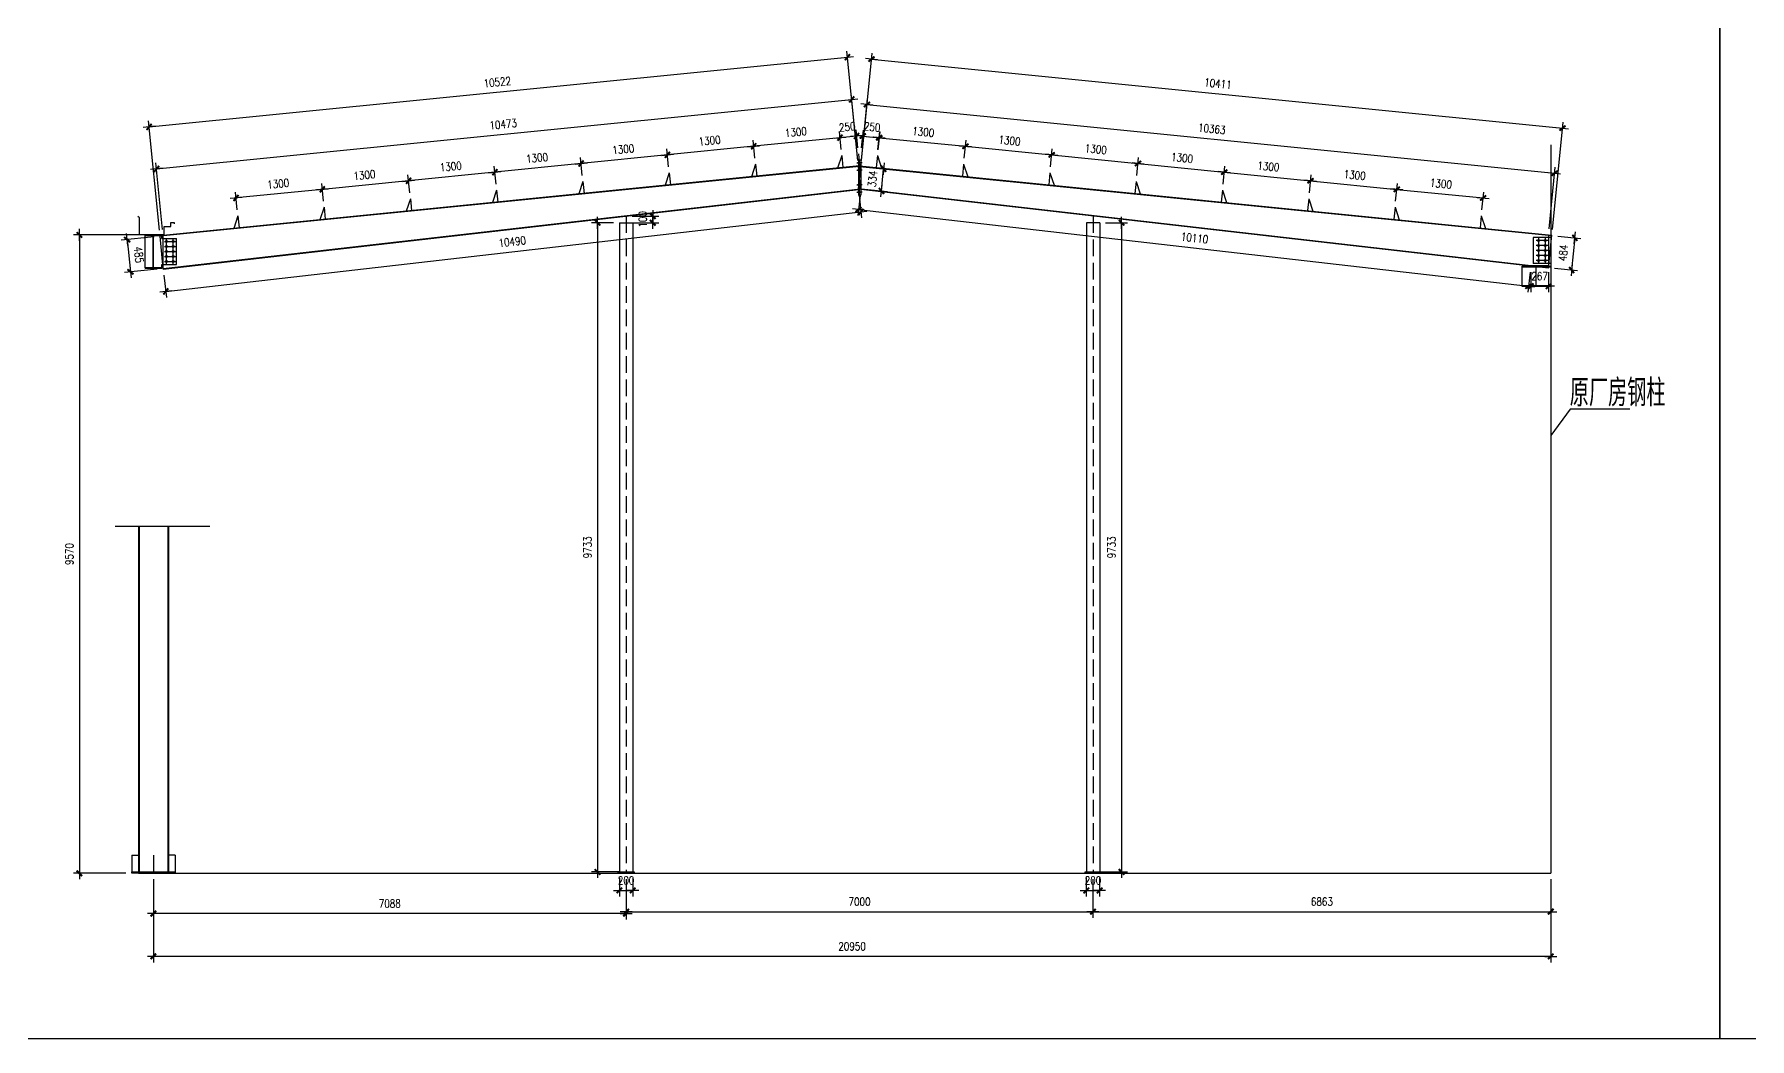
# Model space of a CAD drawing. Header units: millimetres. Extents: x 2287919 to 2522484, y -1845182 to -1736911.
# Drawn here: x 2340289 to 2366007, y -1845182 to -1830126 of the extents above; entities that cross this region are included whole.
import ezdxf

# ---------------------------------------------------------------- set-up
doc = ezdxf.new("R2010")
doc.units = ezdxf.units.MM
doc.header["$LTSCALE"] = 1000
doc.header["$PDMODE"] = 34
doc.linetypes.add('DASH', pattern=[0.35, 0.25, -0.1])
doc.styles.add('DIM_FONT', font='simplex.shx', dxfattribs={"width": 0.8, "bigfont": 'hztxt.shx'})
doc.styles.add('TSSD_Label', font='Tssdeng.shx', dxfattribs={"width": 0.7, "bigfont": 'hztxt.shx'})
doc.dimstyles.new('WGH(1)', dxfattribs={"dimscale": 1.2, "dimtxt": 100, "dimasz": 0.5, "dimexe": 75, "dimexo": 75, "dimgap": 75, "dimtad": 1, "dimdec": 0, "dimzin": 0, "dimdsep": 46, "dimtxsty": 'DIM_FONT', "dimblk1": '_DIMX', "dimblk2": '_DIMX', "dimsah": 1, "dimcen": 0.09, "dimclrd": 3, "dimclre": 3, "dimclrt": 7, "dimadec": 0, "dimazin": 0, "dimtfac": 1, "dimtdec": 0, "dimtix": 1, "dimtmove": 2, "dimatfit": 3, "dimldrblk": '_DIMX', "dimfxl": 1, "dimtolj": 1, "dimtzin": 0, "dimarcsym": 0})

# ---------------------------------------------------------------- blocks, each defined once
blk = doc.blocks.new('_DIMX')
blk.add_line((-150, 0), (150, 0))
at = {"const_width": 50}
blk.add_lwpolyline([(-70, -70), (70, 70)], dxfattribs=at)
blk = doc.blocks.new('*D178')
at = {"color": 3, "lineweight": -2}
for p, q in [((2342074, -1842793), (2342074, -1844038)), ((2363024, -1842793), (2363024, -1844038)), ((2363023, -1843948), (2342075, -1843948))]:
    blk.add_line(p, q, dxfattribs=at)
at = {"layer": 'Defpoints', "color": 0}
for p in [(2342074, -1842703), (2363024, -1842703), (2342074, -1843948)]:
    blk.add_point(p, dxfattribs=at)
at = {"color": 3, "lineweight": -2, "xscale": 0.6, "yscale": 0.6, "zscale": 0.6, "rotation": 180}
blk.add_blockref('_DIMX', (2342074, -1843948), dxfattribs=at)
at = {"color": 3, "lineweight": -2, "xscale": 0.6, "yscale": 0.6, "zscale": 0.6}
blk.add_blockref('_DIMX', (2363024, -1843948), dxfattribs=at)
at = {"color": 7, "insert": (2352549, -1843798), "char_height": 120, "attachment_point": 5, "style": 'DIM_FONT'}
blk.add_mtext('\\A1;20950', dxfattribs=at)
blk = doc.blocks.new('*D179')
at = {"color": 3, "lineweight": -2}
for p, q in [((2352386, -1831854), (2352359, -1831585)), ((2352635, -1831829), (2352608, -1831560)), ((2352367, -1831675), (2352367, -1831675)), ((2352617, -1831650), (2352368, -1831675)), ((2352617, -1831650), (2352618, -1831650))]:
    blk.add_line(p, q, dxfattribs=at)
at = {"layer": 'Defpoints', "color": 0}
for p in [(2352368, -1831675), (2352395, -1831944), (2352644, -1831919)]:
    blk.add_point(p, dxfattribs=at)
at = {"color": 3, "lineweight": -2, "xscale": 0.6, "yscale": 0.6, "zscale": 0.6}
for p, rotation in [((2352368, -1831675), 5.703750052855903), ((2352617, -1831650), 185.7037500528559)]:
    blk.add_blockref('_DIMX', p, dxfattribs=dict(at, rotation=rotation))
at = {"color": 7, "insert": (2352477, -1831513), "char_height": 120, "attachment_point": 5, "rotation": 5.7038, "style": 'DIM_FONT'}
blk.add_mtext('\\A1;250', dxfattribs=at)
blk = doc.blocks.new('*D180')
at = {"color": 3, "lineweight": -2}
for p, q in [((2352690, -1831829), (2352720, -1831561)), ((2352938, -1831858), (2352969, -1831589)), ((2352709, -1831650), (2352709, -1831650)), ((2352710, -1831650), (2352958, -1831679)), ((2352959, -1831679), (2352960, -1831679))]:
    blk.add_line(p, q, dxfattribs=at)
at = {"layer": 'Defpoints', "color": 0}
for p in [(2352958, -1831679), (2352679, -1831919), (2352928, -1831947)]:
    blk.add_point(p, dxfattribs=at)
at = {"color": 3, "lineweight": -2, "xscale": 0.6, "yscale": 0.6, "zscale": 0.6}
for p, rotation in [((2352710, -1831650), 353.4813647160325), ((2352958, -1831679), 173.4813647160325)]:
    blk.add_blockref('_DIMX', p, dxfattribs=dict(at, rotation=rotation))
at = {"color": 7, "insert": (2352851, -1831515), "char_height": 120, "attachment_point": 5, "rotation": 353.4814, "style": 'DIM_FONT'}
blk.add_mtext('\\A1;250', dxfattribs=at)
blk = doc.blocks.new('*D181')
at = {"color": 3, "lineweight": -2}
for p, q in [((2341859, -1833133), (2340874, -1833133)), ((2340964, -1833134), (2340964, -1842702)), ((2341659, -1842703), (2340874, -1842703))]:
    blk.add_line(p, q, dxfattribs=at)
at = {"layer": 'Defpoints', "color": 0}
for p in [(2341949, -1833133), (2340964, -1842703), (2341749, -1842703)]:
    blk.add_point(p, dxfattribs=at)
at = {"color": 3, "lineweight": -2, "xscale": 0.6, "yscale": 0.6, "zscale": 0.6}
for p, rotation in [((2340964, -1833133), 90), ((2340964, -1842703), 270)]:
    blk.add_blockref('_DIMX', p, dxfattribs=dict(at, rotation=rotation))
at = {"color": 7, "insert": (2340814, -1837918), "char_height": 120, "attachment_point": 5, "rotation": 90, "style": 'DIM_FONT'}
blk.add_mtext('\\A1;9570', dxfattribs=at)
blk = doc.blocks.new('*D182')
at = {"color": 3, "lineweight": -2}
for p, q in [((2352386, -1831854), (2352359, -1831585)), ((2351092, -1831983), (2351065, -1831714)), ((2352367, -1831675), (2351075, -1831804))]:
    blk.add_line(p, q, dxfattribs=at)
at = {"layer": 'Defpoints', "color": 0}
for p in [(2351074, -1831804), (2351101, -1832073), (2352395, -1831944)]:
    blk.add_point(p, dxfattribs=at)
at = {"color": 3, "lineweight": -2, "xscale": 0.6, "yscale": 0.6, "zscale": 0.6}
for p, rotation in [((2352368, -1831675), 5.703750052846503), ((2351074, -1831804), 185.7037500528465)]:
    blk.add_blockref('_DIMX', p, dxfattribs=dict(at, rotation=rotation))
at = {"color": 7, "insert": (2351706, -1831590), "char_height": 120, "attachment_point": 5, "rotation": 5.7038, "style": 'DIM_FONT'}
blk.add_mtext('\\A1;1300', dxfattribs=at)
blk = doc.blocks.new('*D183')
at = {"color": 3, "lineweight": -2}
for p, q in [((2349799, -1832113), (2349772, -1831844)), ((2351074, -1831804), (2349781, -1831933)), ((2351092, -1831983), (2351065, -1831714))]:
    blk.add_line(p, q, dxfattribs=at)
at = {"layer": 'Defpoints', "color": 0}
for p in [(2349781, -1831933), (2351101, -1832073), (2349808, -1832202)]:
    blk.add_point(p, dxfattribs=at)
at = {"color": 3, "lineweight": -2, "xscale": 0.6, "yscale": 0.6, "zscale": 0.6}
for p, rotation in [((2349781, -1831933), 185.7037500649749), ((2351074, -1831804), 5.703750064974962)]:
    blk.add_blockref('_DIMX', p, dxfattribs=dict(at, rotation=rotation))
at = {"color": 7, "insert": (2350413, -1831719), "char_height": 120, "attachment_point": 5, "rotation": 5.7038, "style": 'DIM_FONT'}
blk.add_mtext('\\A1;1300', dxfattribs=at)
blk = doc.blocks.new('*D184')
at = {"color": 3, "lineweight": -2}
for p, q in [((2349799, -1832113), (2349772, -1831844)), ((2348505, -1832242), (2348478, -1831973)), ((2349780, -1831933), (2348488, -1832062))]:
    blk.add_line(p, q, dxfattribs=at)
at = {"layer": 'Defpoints', "color": 0}
for p in [(2348487, -1832062), (2348514, -1832331), (2349808, -1832202)]:
    blk.add_point(p, dxfattribs=at)
at = {"color": 3, "lineweight": -2, "xscale": 0.6, "yscale": 0.6, "zscale": 0.6}
for p, rotation in [((2349781, -1831933), 5.703750064974962), ((2348487, -1832062), 185.7037500649749)]:
    blk.add_blockref('_DIMX', p, dxfattribs=dict(at, rotation=rotation))
at = {"color": 7, "insert": (2349119, -1831848), "char_height": 120, "attachment_point": 5, "rotation": 5.7038, "style": 'DIM_FONT'}
blk.add_mtext('\\A1;1300', dxfattribs=at)
blk = doc.blocks.new('*D185')
at = {"color": 3, "lineweight": -2}
for p, q in [((2347212, -1832371), (2347185, -1832102)), ((2348487, -1832062), (2347194, -1832191)), ((2348505, -1832242), (2348478, -1831973))]:
    blk.add_line(p, q, dxfattribs=at)
at = {"layer": 'Defpoints', "color": 0}
for p in [(2347194, -1832192), (2348514, -1832331), (2347221, -1832461)]:
    blk.add_point(p, dxfattribs=at)
at = {"color": 3, "lineweight": -2, "xscale": 0.6, "yscale": 0.6, "zscale": 0.6}
for p, rotation in [((2347194, -1832192), 185.7037500649749), ((2348487, -1832062), 5.703750064974962)]:
    blk.add_blockref('_DIMX', p, dxfattribs=dict(at, rotation=rotation))
at = {"color": 7, "insert": (2347826, -1831978), "char_height": 120, "attachment_point": 5, "rotation": 5.7038, "style": 'DIM_FONT'}
blk.add_mtext('\\A1;1300', dxfattribs=at)
blk = doc.blocks.new('*D186')
at = {"color": 3, "lineweight": -2}
for p, q in [((2347212, -1832371), (2347185, -1832102)), ((2345918, -1832500), (2345891, -1832231)), ((2347193, -1832192), (2345901, -1832321))]:
    blk.add_line(p, q, dxfattribs=at)
at = {"layer": 'Defpoints', "color": 0}
for p in [(2345900, -1832321), (2345927, -1832590), (2347221, -1832461)]:
    blk.add_point(p, dxfattribs=at)
at = {"color": 3, "lineweight": -2, "xscale": 0.6, "yscale": 0.6, "zscale": 0.6}
for p, rotation in [((2347194, -1832192), 5.703750064974962), ((2345900, -1832321), 185.7037500649749)]:
    blk.add_blockref('_DIMX', p, dxfattribs=dict(at, rotation=rotation))
at = {"color": 7, "insert": (2346532, -1832107), "char_height": 120, "attachment_point": 5, "rotation": 5.7038, "style": 'DIM_FONT'}
blk.add_mtext('\\A1;1300', dxfattribs=at)
blk = doc.blocks.new('*D187')
at = {"color": 3, "lineweight": -2}
for p, q in [((2344624, -1832629), (2344598, -1832360)), ((2345900, -1832321), (2344607, -1832450)), ((2345918, -1832500), (2345891, -1832231))]:
    blk.add_line(p, q, dxfattribs=at)
at = {"layer": 'Defpoints', "color": 0}
for p in [(2344607, -1832450), (2345927, -1832590), (2344633, -1832719)]:
    blk.add_point(p, dxfattribs=at)
at = {"color": 3, "lineweight": -2, "xscale": 0.6, "yscale": 0.6, "zscale": 0.6}
for p, rotation in [((2344607, -1832450), 185.7037500649749), ((2345900, -1832321), 5.703750064974962)]:
    blk.add_blockref('_DIMX', p, dxfattribs=dict(at, rotation=rotation))
at = {"color": 7, "insert": (2345238, -1832236), "char_height": 120, "attachment_point": 5, "rotation": 5.7038, "style": 'DIM_FONT'}
blk.add_mtext('\\A1;1300', dxfattribs=at)
blk = doc.blocks.new('*D188')
at = {"color": 3, "lineweight": -2}
for p, q in [((2344624, -1832629), (2344598, -1832360)), ((2343331, -1832759), (2343304, -1832490)), ((2344606, -1832450), (2343314, -1832579))]:
    blk.add_line(p, q, dxfattribs=at)
at = {"layer": 'Defpoints', "color": 0}
for p in [(2343313, -1832579), (2343340, -1832848), (2344633, -1832719)]:
    blk.add_point(p, dxfattribs=at)
at = {"color": 3, "lineweight": -2, "xscale": 0.6, "yscale": 0.6, "zscale": 0.6}
for p, rotation in [((2344607, -1832450), 5.703750064974962), ((2343313, -1832579), 185.7037500649749)]:
    blk.add_blockref('_DIMX', p, dxfattribs=dict(at, rotation=rotation))
at = {"color": 7, "insert": (2343945, -1832365), "char_height": 120, "attachment_point": 5, "rotation": 5.7038, "style": 'DIM_FONT'}
blk.add_mtext('\\A1;1300', dxfattribs=at)
blk = doc.blocks.new('*D189')
at = {"color": 3, "lineweight": -2}
for p, q in [((2352937, -1831854), (2352964, -1831585)), ((2352956, -1831675), (2354248, -1831804)), ((2354231, -1831983), (2354258, -1831714))]:
    blk.add_line(p, q, dxfattribs=at)
at = {"layer": 'Defpoints', "color": 0}
for p in [(2354249, -1831804), (2352928, -1831944), (2354222, -1832073)]:
    blk.add_point(p, dxfattribs=at)
at = {"color": 3, "lineweight": -2, "xscale": 0.6, "yscale": 0.6, "zscale": 0.6}
for p, rotation in [((2352955, -1831675), 174.2962499471535), ((2354249, -1831804), 354.2962499471535)]:
    blk.add_blockref('_DIMX', p, dxfattribs=dict(at, rotation=rotation))
at = {"color": 7, "insert": (2353617, -1831590), "char_height": 120, "attachment_point": 5, "rotation": 354.2962, "style": 'DIM_FONT'}
blk.add_mtext('\\A1;1300', dxfattribs=at)
blk = doc.blocks.new('*D190')
at = {"color": 3, "lineweight": -2}
for p, q in [((2354231, -1831983), (2354258, -1831714)), ((2354249, -1831804), (2355542, -1831933)), ((2355524, -1832113), (2355551, -1831844))]:
    blk.add_line(p, q, dxfattribs=at)
at = {"layer": 'Defpoints', "color": 0}
for p in [(2354222, -1832073), (2355542, -1831933), (2355515, -1832202)]:
    blk.add_point(p, dxfattribs=at)
at = {"color": 3, "lineweight": -2, "xscale": 0.6, "yscale": 0.6, "zscale": 0.6}
for p, rotation in [((2354249, -1831804), 174.2962499350251), ((2355542, -1831933), 354.2962499350251)]:
    blk.add_blockref('_DIMX', p, dxfattribs=dict(at, rotation=rotation))
at = {"color": 7, "insert": (2354910, -1831719), "char_height": 120, "attachment_point": 5, "rotation": 354.2962, "style": 'DIM_FONT'}
blk.add_mtext('\\A1;1300', dxfattribs=at)
blk = doc.blocks.new('*D191')
at = {"color": 3, "lineweight": -2}
for p, q in [((2355524, -1832113), (2355551, -1831844)), ((2355543, -1831933), (2356835, -1832062)), ((2356818, -1832242), (2356845, -1831973))]:
    blk.add_line(p, q, dxfattribs=at)
at = {"layer": 'Defpoints', "color": 0}
for p in [(2356836, -1832062), (2355515, -1832202), (2356809, -1832331)]:
    blk.add_point(p, dxfattribs=at)
at = {"color": 3, "lineweight": -2, "xscale": 0.6, "yscale": 0.6, "zscale": 0.6}
for p, rotation in [((2355542, -1831933), 174.2962499350251), ((2356836, -1832062), 354.2962499350251)]:
    blk.add_blockref('_DIMX', p, dxfattribs=dict(at, rotation=rotation))
at = {"color": 7, "insert": (2356204, -1831848), "char_height": 120, "attachment_point": 5, "rotation": 354.2962, "style": 'DIM_FONT'}
blk.add_mtext('\\A1;1300', dxfattribs=at)
blk = doc.blocks.new('*D192')
at = {"color": 3, "lineweight": -2}
for p, q in [((2356818, -1832242), (2356845, -1831973)), ((2356836, -1832062), (2358129, -1832191)), ((2358111, -1832371), (2358138, -1832102))]:
    blk.add_line(p, q, dxfattribs=at)
at = {"layer": 'Defpoints', "color": 0}
for p in [(2356809, -1832331), (2358129, -1832192), (2358102, -1832461)]:
    blk.add_point(p, dxfattribs=at)
at = {"color": 3, "lineweight": -2, "xscale": 0.6, "yscale": 0.6, "zscale": 0.6}
for p, rotation in [((2356836, -1832062), 174.2962499350251), ((2358129, -1832192), 354.2962499350251)]:
    blk.add_blockref('_DIMX', p, dxfattribs=dict(at, rotation=rotation))
at = {"color": 7, "insert": (2357497, -1831978), "char_height": 120, "attachment_point": 5, "rotation": 354.2962, "style": 'DIM_FONT'}
blk.add_mtext('\\A1;1300', dxfattribs=at)
blk = doc.blocks.new('*D193')
at = {"color": 3, "lineweight": -2}
for p, q in [((2358111, -1832371), (2358138, -1832102)), ((2358130, -1832192), (2359422, -1832321)), ((2359405, -1832500), (2359432, -1832231))]:
    blk.add_line(p, q, dxfattribs=at)
at = {"layer": 'Defpoints', "color": 0}
for p in [(2359423, -1832321), (2358102, -1832461), (2359396, -1832590)]:
    blk.add_point(p, dxfattribs=at)
at = {"color": 3, "lineweight": -2, "xscale": 0.6, "yscale": 0.6, "zscale": 0.6}
for p, rotation in [((2358129, -1832192), 174.2962499350251), ((2359423, -1832321), 354.2962499350251)]:
    blk.add_blockref('_DIMX', p, dxfattribs=dict(at, rotation=rotation))
at = {"color": 7, "insert": (2358791, -1832107), "char_height": 120, "attachment_point": 5, "rotation": 354.2962, "style": 'DIM_FONT'}
blk.add_mtext('\\A1;1300', dxfattribs=at)
blk = doc.blocks.new('*D194')
at = {"color": 3, "lineweight": -2}
for p, q in [((2359405, -1832500), (2359432, -1832231)), ((2359423, -1832321), (2360716, -1832450)), ((2360698, -1832629), (2360725, -1832360))]:
    blk.add_line(p, q, dxfattribs=at)
at = {"layer": 'Defpoints', "color": 0}
for p in [(2359396, -1832590), (2360716, -1832450), (2360690, -1832719)]:
    blk.add_point(p, dxfattribs=at)
at = {"color": 3, "lineweight": -2, "xscale": 0.6, "yscale": 0.6, "zscale": 0.6}
for p, rotation in [((2359423, -1832321), 174.2962499350251), ((2360716, -1832450), 354.2962499350251)]:
    blk.add_blockref('_DIMX', p, dxfattribs=dict(at, rotation=rotation))
at = {"color": 7, "insert": (2360085, -1832236), "char_height": 120, "attachment_point": 5, "rotation": 354.2962, "style": 'DIM_FONT'}
blk.add_mtext('\\A1;1300', dxfattribs=at)
blk = doc.blocks.new('*D195')
at = {"color": 3, "lineweight": -2}
for p, q in [((2360698, -1832629), (2360725, -1832360)), ((2360717, -1832450), (2362009, -1832579)), ((2361992, -1832759), (2362019, -1832490))]:
    blk.add_line(p, q, dxfattribs=at)
at = {"layer": 'Defpoints', "color": 0}
for p in [(2362010, -1832579), (2360690, -1832719), (2361983, -1832848)]:
    blk.add_point(p, dxfattribs=at)
at = {"color": 3, "lineweight": -2, "xscale": 0.6, "yscale": 0.6, "zscale": 0.6}
for p, rotation in [((2360716, -1832450), 174.2962499350251), ((2362010, -1832579), 354.2962499350251)]:
    blk.add_blockref('_DIMX', p, dxfattribs=dict(at, rotation=rotation))
at = {"color": 7, "insert": (2361378, -1832365), "char_height": 120, "attachment_point": 5, "rotation": 354.2962, "style": 'DIM_FONT'}
blk.add_mtext('\\A1;1300', dxfattribs=at)
blk = doc.blocks.new('*D140')
at = {"color": 1, "lineweight": -2}
for p, q in [((2348971, -1832950), (2348643, -1832950)), ((2348733, -1832951), (2348733, -1842682)), ((2349071, -1842683), (2348643, -1842683))]:
    blk.add_line(p, q, dxfattribs=at)
at = {"layer": 'Defpoints', "color": 0}
for p in [(2349061, -1832950), (2348733, -1842683), (2349161, -1842683)]:
    blk.add_point(p, dxfattribs=at)
at = {"color": 1, "lineweight": -2, "xscale": 0.6, "yscale": 0.6, "zscale": 0.6}
for p, rotation in [((2348733, -1832950), 90), ((2348733, -1842683), 270)]:
    blk.add_blockref('_DIMX', p, dxfattribs=dict(at, rotation=rotation))
at = {"color": 7, "insert": (2348583, -1837817), "char_height": 120, "attachment_point": 5, "rotation": 90, "style": 'DIM_FONT'}
blk.add_mtext('\\A1;9733', dxfattribs=at)
blk = doc.blocks.new('*D141')
at = {"color": 3, "lineweight": -2}
for p, q in [((2356161, -1842793), (2356161, -1843368)), ((2363024, -1842793), (2363024, -1843368)), ((2356162, -1843278), (2363023, -1843278))]:
    blk.add_line(p, q, dxfattribs=at)
at = {"layer": 'Defpoints', "color": 0}
for p in [(2356161, -1842703), (2363024, -1842703), (2363024, -1843278)]:
    blk.add_point(p, dxfattribs=at)
at = {"color": 3, "lineweight": -2, "xscale": 0.6, "yscale": 0.6, "zscale": 0.6, "rotation": 180}
blk.add_blockref('_DIMX', (2356161, -1843278), dxfattribs=at)
at = {"color": 3, "lineweight": -2, "xscale": 0.6, "yscale": 0.6, "zscale": 0.6}
blk.add_blockref('_DIMX', (2363024, -1843278), dxfattribs=at)
at = {"color": 7, "insert": (2359593, -1843128), "char_height": 120, "attachment_point": 5, "style": 'DIM_FONT'}
blk.add_mtext('\\A1;6863', dxfattribs=at)
blk = doc.blocks.new('*D142')
at = {"color": 3, "lineweight": -2}
for p, q in [((2342074, -1842883), (2342074, -1843396)), ((2349161, -1842793), (2349161, -1843396)), ((2349161, -1843306), (2342075, -1843306))]:
    blk.add_line(p, q, dxfattribs=at)
at = {"layer": 'Defpoints', "color": 0}
for p in [(2342074, -1842793), (2349161, -1842703), (2342074, -1843306)]:
    blk.add_point(p, dxfattribs=at)
at = {"color": 3, "lineweight": -2, "xscale": 0.6, "yscale": 0.6, "zscale": 0.6, "rotation": 180}
blk.add_blockref('_DIMX', (2342074, -1843306), dxfattribs=at)
at = {"color": 3, "lineweight": -2, "xscale": 0.6, "yscale": 0.6, "zscale": 0.6}
blk.add_blockref('_DIMX', (2349161, -1843306), dxfattribs=at)
at = {"color": 7, "insert": (2345618, -1843156), "char_height": 120, "attachment_point": 5, "style": 'DIM_FONT'}
blk.add_mtext('\\A1;7088', dxfattribs=at)
blk = doc.blocks.new('*D143')
at = {"color": 3, "lineweight": -2}
for p, q in [((2349161, -1842883), (2349161, -1843368)), ((2356161, -1842883), (2356161, -1843368)), ((2349162, -1843278), (2356161, -1843278))]:
    blk.add_line(p, q, dxfattribs=at)
at = {"layer": 'Defpoints', "color": 0}
for p in [(2349161, -1842793), (2356161, -1842793), (2356161, -1843278)]:
    blk.add_point(p, dxfattribs=at)
at = {"color": 3, "lineweight": -2, "xscale": 0.6, "yscale": 0.6, "zscale": 0.6, "rotation": 180}
blk.add_blockref('_DIMX', (2349161, -1843278), dxfattribs=at)
at = {"color": 3, "lineweight": -2, "xscale": 0.6, "yscale": 0.6, "zscale": 0.6}
blk.add_blockref('_DIMX', (2356161, -1843278), dxfattribs=at)
at = {"color": 7, "insert": (2352661, -1843128), "char_height": 120, "attachment_point": 5, "style": 'DIM_FONT'}
blk.add_mtext('\\A1;7000', dxfattribs=at)
blk = doc.blocks.new('*D144')
at = {"color": 1, "lineweight": -2}
for p, q in [((2356351, -1832950), (2356680, -1832950)), ((2356590, -1832951), (2356590, -1842682)), ((2356251, -1842683), (2356680, -1842683))]:
    blk.add_line(p, q, dxfattribs=at)
at = {"layer": 'Defpoints', "color": 0}
for p in [(2356261, -1832950), (2356161, -1842683), (2356590, -1842683)]:
    blk.add_point(p, dxfattribs=at)
at = {"color": 1, "lineweight": -2, "xscale": 0.6, "yscale": 0.6, "zscale": 0.6}
for p, rotation in [((2356590, -1832950), 90), ((2356590, -1842683), 270)]:
    blk.add_blockref('_DIMX', p, dxfattribs=dict(at, rotation=rotation))
at = {"color": 7, "insert": (2356440, -1837817), "char_height": 120, "attachment_point": 5, "rotation": 90, "style": 'DIM_FONT'}
blk.add_mtext('\\A1;9733', dxfattribs=at)
blk = doc.blocks.new('*D269')
at = {"color": 1, "lineweight": -2}
for p, q in [((2342011, -1831514), (2352479, -1830469)), ((2352635, -1832018), (2352471, -1830379)), ((2342165, -1833064), (2342001, -1831425))]:
    blk.add_line(p, q, dxfattribs=at)
at = {"layer": 'Defpoints', "color": 0}
for p in [(2352480, -1830469), (2352643, -1832108), (2342174, -1833154)]:
    blk.add_point(p, dxfattribs=at)
at = {"color": 1, "lineweight": -2, "xscale": 0.6, "yscale": 0.6, "zscale": 0.6}
for p, rotation in [((2352480, -1830469), 5.703750052783844), ((2342010, -1831514), 185.7037500527838)]:
    blk.add_blockref('_DIMX', p, dxfattribs=dict(at, rotation=rotation))
at = {"color": 7, "insert": (2347230, -1830842), "char_height": 120, "attachment_point": 5, "rotation": 5.7038, "style": 'DIM_FONT'}
blk.add_mtext('\\A1;10522', dxfattribs=at)
blk = doc.blocks.new('*D270')
at = {"color": 1, "lineweight": -2}
for p, q in [((2342123, -1832143), (2352543, -1831102)), ((2352635, -1832010), (2352535, -1831012)), ((2342213, -1833051), (2342113, -1832053))]:
    blk.add_line(p, q, dxfattribs=at)
at = {"layer": 'Defpoints', "color": 0}
for p in [(2352544, -1831102), (2352643, -1832100), (2342222, -1833141)]:
    blk.add_point(p, dxfattribs=at)
at = {"color": 1, "lineweight": -2, "xscale": 0.6, "yscale": 0.6, "zscale": 0.6}
for p, rotation in [((2352544, -1831102), 5.703750052842391), ((2342122, -1832143), 185.7037500528424)]:
    blk.add_blockref('_DIMX', p, dxfattribs=dict(at, rotation=rotation))
at = {"color": 7, "insert": (2347318, -1831473), "char_height": 120, "attachment_point": 5, "rotation": 5.7038, "style": 'DIM_FONT'}
blk.add_mtext('\\A1;10473', dxfattribs=at)
blk = doc.blocks.new('*D271')
at = {"color": 1, "lineweight": -2}
for p, q in [((2352688, -1832018), (2352849, -1830408)), ((2352841, -1830497), (2363199, -1831532)), ((2363048, -1833053), (2363209, -1831442))]:
    blk.add_line(p, q, dxfattribs=at)
at = {"layer": 'Defpoints', "color": 0}
for p in [(2363200, -1831532), (2352679, -1832108), (2363039, -1833143)]:
    blk.add_point(p, dxfattribs=at)
at = {"color": 1, "lineweight": -2, "xscale": 0.6, "yscale": 0.6, "zscale": 0.6}
for p, rotation in [((2352840, -1830497), 174.2962499471552), ((2363200, -1831532), 354.2962499471552)]:
    blk.add_blockref('_DIMX', p, dxfattribs=dict(at, rotation=rotation))
at = {"color": 7, "insert": (2358035, -1830865), "char_height": 120, "attachment_point": 5, "rotation": 354.2962, "style": 'DIM_FONT'}
blk.add_mtext('\\A1;10411', dxfattribs=at)
blk = doc.blocks.new('*D272')
at = {"color": 1, "lineweight": -2}
for p, q in [((2352688, -1832010), (2352781, -1831088)), ((2352772, -1831178), (2363082, -1832208)), ((2363000, -1833040), (2363092, -1832118))]:
    blk.add_line(p, q, dxfattribs=at)
at = {"layer": 'Defpoints', "color": 0}
for p in [(2352679, -1832100), (2363083, -1832208), (2362991, -1833130)]:
    blk.add_point(p, dxfattribs=at)
at = {"color": 1, "lineweight": -2, "xscale": 0.6, "yscale": 0.6, "zscale": 0.6}
for p, rotation in [((2352772, -1831178), 174.29624994716), ((2363083, -1832208), 354.29624994716)]:
    blk.add_blockref('_DIMX', p, dxfattribs=dict(at, rotation=rotation))
at = {"color": 7, "insert": (2357942, -1831543), "char_height": 120, "attachment_point": 5, "rotation": 354.2962, "style": 'DIM_FONT'}
blk.add_mtext('\\A1;10363', dxfattribs=at)
blk = doc.blocks.new('*D273')
at = {"color": 1, "lineweight": -2}
for p, q in [((2352669, -1832541), (2352635, -1832842)), ((2352646, -1832753), (2362689, -1833903)), ((2362714, -1833691), (2362679, -1833992))]:
    blk.add_line(p, q, dxfattribs=at)
at = {"layer": 'Defpoints', "color": 0}
for p in [(2352679, -1832452), (2362724, -1833602), (2362689, -1833903)]:
    blk.add_point(p, dxfattribs=at)
at = {"color": 1, "lineweight": -2, "xscale": 0.6, "yscale": 0.6, "zscale": 0.6}
for p, rotation in [((2352645, -1832753), 173.468718279116), ((2362689, -1833903), 353.468718279116)]:
    blk.add_blockref('_DIMX', p, dxfattribs=dict(at, rotation=rotation))
at = {"color": 7, "insert": (2357684, -1833179), "char_height": 120, "attachment_point": 5, "rotation": 353.4687, "style": 'DIM_FONT'}
blk.add_mtext('\\A1;10110', dxfattribs=at)
blk = doc.blocks.new('*D274')
at = {"color": 1, "lineweight": -2}
for p, q in [((2362723, -1833902), (2362723, -1833902)), ((2362724, -1833692), (2362724, -1833992)), ((2362724, -1833902), (2362991, -1833902)), ((2362991, -1833692), (2362991, -1833992)), ((2362992, -1833902), (2362992, -1833902))]:
    blk.add_line(p, q, dxfattribs=at)
at = {"layer": 'Defpoints', "color": 0}
for p in [(2362724, -1833602), (2362991, -1833602), (2362991, -1833902)]:
    blk.add_point(p, dxfattribs=at)
at = {"color": 1, "lineweight": -2, "xscale": 0.6, "yscale": 0.6, "zscale": 0.6}
blk.add_blockref('_DIMX', (2362724, -1833902), dxfattribs=at)
at = {"color": 1, "lineweight": -2, "xscale": 0.6, "yscale": 0.6, "zscale": 0.6, "rotation": 180}
blk.add_blockref('_DIMX', (2362991, -1833902), dxfattribs=at)
at = {"color": 7, "insert": (2362857, -1833752), "char_height": 120, "attachment_point": 5, "style": 'DIM_FONT'}
blk.add_mtext('\\A1;267', dxfattribs=at)
blk = doc.blocks.new('*D306')
at = {"color": 1, "lineweight": -2}
for p, q in [((2342084, -1833163), (2341592, -1833212)), ((2341681, -1833203), (2341729, -1833685)), ((2342132, -1833646), (2341640, -1833695))]:
    blk.add_line(p, q, dxfattribs=at)
at = {"layer": 'Defpoints', "color": 0}
for p in [(2342174, -1833154), (2341730, -1833686), (2342222, -1833637)]:
    blk.add_point(p, dxfattribs=at)
at = {"color": 1, "lineweight": -2, "xscale": 0.6, "yscale": 0.6, "zscale": 0.6}
for p, rotation in [((2341681, -1833203), 95.70375005277484), ((2341730, -1833686), 275.7037500527748)]:
    blk.add_blockref('_DIMX', p, dxfattribs=dict(at, rotation=rotation))
at = {"color": 7, "insert": (2341855, -1833429), "char_height": 120, "attachment_point": 5, "rotation": 275.7038, "style": 'DIM_FONT'}
blk.add_mtext('\\A1;485', dxfattribs=at)
blk = doc.blocks.new('*D307')
at = {"color": 1, "lineweight": -2}
for p, q in [((2352769, -1832117), (2353111, -1832151)), ((2352989, -1832474), (2353022, -1832142)), ((2353022, -1832141), (2353022, -1832141)), ((2352736, -1832449), (2353078, -1832483)), ((2352988, -1832474), (2352988, -1832475))]:
    blk.add_line(p, q, dxfattribs=at)
at = {"layer": 'Defpoints', "color": 0}
for p in [(2352679, -1832108), (2353022, -1832142), (2352646, -1832440)]:
    blk.add_point(p, dxfattribs=at)
at = {"color": 1, "lineweight": -2, "xscale": 0.6, "yscale": 0.6, "zscale": 0.6}
for p, rotation in [((2353022, -1832142), 264.2962499472076), ((2352989, -1832474), 84.29624994720761)]:
    blk.add_blockref('_DIMX', p, dxfattribs=dict(at, rotation=rotation))
at = {"color": 7, "insert": (2352856, -1832293), "char_height": 120, "attachment_point": 5, "rotation": 84.2962, "style": 'DIM_FONT'}
blk.add_mtext('\\A1;334', dxfattribs=at)
blk = doc.blocks.new('*D308')
at = {"color": 1, "lineweight": -2}
for p, q in [((2363129, -1833152), (2363474, -1833186)), ((2363385, -1833178), (2363337, -1833658)), ((2363081, -1833633), (2363426, -1833668))]:
    blk.add_line(p, q, dxfattribs=at)
at = {"layer": 'Defpoints', "color": 0}
for p in [(2363039, -1833143), (2362991, -1833624), (2363337, -1833659)]:
    blk.add_point(p, dxfattribs=at)
at = {"color": 1, "lineweight": -2, "xscale": 0.6, "yscale": 0.6, "zscale": 0.6}
for p, rotation in [((2363385, -1833177), 84.2962499471638), ((2363337, -1833659), 264.2962499471639)]:
    blk.add_blockref('_DIMX', p, dxfattribs=dict(at, rotation=rotation))
at = {"color": 7, "insert": (2363212, -1833403), "char_height": 120, "attachment_point": 5, "rotation": 84.2962, "style": 'DIM_FONT'}
blk.add_mtext('\\A1;484', dxfattribs=at)
blk = doc.blocks.new('*D309')
at = {"color": 1, "lineweight": -2}
for p, q in [((2352654, -1832541), (2352692, -1832876)), ((2342261, -1833980), (2352681, -1832787)), ((2342232, -1833734), (2342271, -1834069))]:
    blk.add_line(p, q, dxfattribs=at)
at = {"layer": 'Defpoints', "color": 0}
for p in [(2352643, -1832452), (2352682, -1832787), (2342222, -1833645)]:
    blk.add_point(p, dxfattribs=at)
at = {"color": 1, "lineweight": -2, "xscale": 0.6, "yscale": 0.6, "zscale": 0.6}
for p, rotation in [((2352682, -1832787), 6.531281720883459), ((2342260, -1833980), 186.5312817208834)]:
    blk.add_blockref('_DIMX', p, dxfattribs=dict(at, rotation=rotation))
at = {"color": 7, "insert": (2347454, -1833234), "char_height": 120, "attachment_point": 5, "rotation": 6.5313, "style": 'DIM_FONT'}
blk.add_mtext('\\A1;10490', dxfattribs=at)
blk = doc.blocks.new('*D314')
at = {"color": 1, "lineweight": -2}
for p, q in [((2349061, -1842773), (2349061, -1843050)), ((2349261, -1842773), (2349261, -1843050)), ((2349061, -1842960), (2349060, -1842960)), ((2349061, -1842960), (2349261, -1842960)), ((2349262, -1842960), (2349263, -1842960))]:
    blk.add_line(p, q, dxfattribs=at)
at = {"layer": 'Defpoints', "color": 0}
for p in [(2349061, -1842683), (2349261, -1842683), (2349261, -1842960)]:
    blk.add_point(p, dxfattribs=at)
at = {"color": 1, "lineweight": -2, "xscale": 0.6, "yscale": 0.6, "zscale": 0.6}
blk.add_blockref('_DIMX', (2349061, -1842960), dxfattribs=at)
at = {"color": 1, "lineweight": -2, "xscale": 0.6, "yscale": 0.6, "zscale": 0.6, "rotation": 180}
blk.add_blockref('_DIMX', (2349261, -1842960), dxfattribs=at)
at = {"color": 7, "insert": (2349161, -1842810), "char_height": 120, "attachment_point": 5, "style": 'DIM_FONT'}
blk.add_mtext('\\A1;200', dxfattribs=at)
blk = doc.blocks.new('*D315')
at = {"color": 1, "lineweight": -2}
for p, q in [((2356061, -1842773), (2356061, -1843050)), ((2356261, -1842773), (2356261, -1843050)), ((2356061, -1842960), (2356060, -1842960)), ((2356061, -1842960), (2356261, -1842960)), ((2356262, -1842960), (2356263, -1842960))]:
    blk.add_line(p, q, dxfattribs=at)
at = {"layer": 'Defpoints', "color": 0}
for p in [(2356061, -1842683), (2356261, -1842683), (2356261, -1842960)]:
    blk.add_point(p, dxfattribs=at)
at = {"color": 1, "lineweight": -2, "xscale": 0.6, "yscale": 0.6, "zscale": 0.6}
blk.add_blockref('_DIMX', (2356061, -1842960), dxfattribs=at)
at = {"color": 1, "lineweight": -2, "xscale": 0.6, "yscale": 0.6, "zscale": 0.6, "rotation": 180}
blk.add_blockref('_DIMX', (2356261, -1842960), dxfattribs=at)
at = {"color": 7, "insert": (2356161, -1842810), "char_height": 120, "attachment_point": 5, "style": 'DIM_FONT'}
blk.add_mtext('\\A1;200', dxfattribs=at)
blk = doc.blocks.new('*D1991')
at = {"color": 3, "lineweight": -2}
for p, q in [((2349251, -1832850), (2349650, -1832850)), ((2349560, -1832850), (2349560, -1832849)), ((2349560, -1832850), (2349560, -1832950)), ((2349251, -1832950), (2349650, -1832950)), ((2349560, -1832951), (2349560, -1832951))]:
    blk.add_line(p, q, dxfattribs=at)
at = {"layer": 'Defpoints', "color": 0}
for p in [(2349161, -1832850), (2349161, -1832950), (2349560, -1832950)]:
    blk.add_point(p, dxfattribs=at)
at = {"color": 3, "lineweight": -2, "xscale": 0.6, "yscale": 0.6, "zscale": 0.6}
for p, rotation in [((2349560, -1832850), 270), ((2349560, -1832950), 90)]:
    blk.add_blockref('_DIMX', p, dxfattribs=dict(at, rotation=rotation))
at = {"color": 7, "insert": (2349410, -1832900), "char_height": 120, "attachment_point": 5, "rotation": 90, "style": 'DIM_FONT'}
blk.add_mtext('\\A1;100', dxfattribs=at)

msp = doc.modelspace()

# ---------------------------------------------------------------- linework, layer by layer
for p, q in [((2363024, -1831784.6), (2363024, -1842703)), ((2352662.3, -1832106), (2342173.7, -1833153.6)), ((2352661.5, -1832098), (2342222, -1833140.7)), ((2351101.3, -1832073), (2351039.5, -1832260)), ((2351101.3, -1832073), (2351119.2, -1832252.1)), ((2352394.8, -1831943.8), (2352333.1, -1832130.8)), ((2352394.8, -1831943.8), (2352412.7, -1832122.9)), ((2352643.6, -1831918.9), (2352661.5, -1832098)), ((2352660.7, -1832106), (2363039.1, -1833142.6)), ((2352661.5, -1832098), (2362991, -1833129.7)), ((2352661.5, -1832098), (2363039.9, -1833134.6)), ((2352928.1, -1831943.8), (2352910.2, -1832122.9)), ((2352928.1, -1831943.8), (2352989.8, -1832130.8)), ((2354221.7, -1832073), (2354203.8, -1832252.1)), ((2354221.7, -1832073), (2354283.4, -1832260)), ((2348514.1, -1832331.4), (2348452.4, -1832518.4)), ((2348514.1, -1832331.4), (2348532, -1832510.5)), ((2349807.7, -1832202.2), (2349746, -1832389.2)), ((2349807.7, -1832202.2), (2349825.6, -1832381.3)), ((2355515.3, -1832202.2), (2355497.4, -1832381.3)), ((2355515.3, -1832202.2), (2355577, -1832389.2)), ((2356808.8, -1832331.4), (2356790.9, -1832510.5)), ((2356808.8, -1832331.4), (2356870.5, -1832518.4)), ((2342222, -1833636.6), (2352676.6, -1832439.7)), ((2342222, -1833644.7), (2352643.5, -1832451.6)), ((2345927, -1832589.8), (2345865.3, -1832776.8)), ((2345927, -1832589.8), (2345944.9, -1832768.9)), ((2347220.6, -1832460.6), (2347158.9, -1832647.6)), ((2347220.6, -1832460.6), (2347238.5, -1832639.7)), ((2362991, -1833624.1), (2352646.3, -1832439.7)), ((2362724, -1833601.5), (2352679.5, -1832451.6)), ((2358102.4, -1832460.6), (2358084.5, -1832639.7)), ((2358102.4, -1832460.6), (2358164.1, -1832647.6)), ((2359395.9, -1832589.8), (2359378.1, -1832768.9)), ((2359395.9, -1832589.8), (2359457.7, -1832776.8)), ((2343339.9, -1832848.2), (2343278.2, -1833035.2)), ((2343339.9, -1832848.2), (2343357.8, -1833027.3)), ((2344633.4, -1832719), (2344571.7, -1832906)), ((2344633.4, -1832719), (2344651.3, -1832898.1)), ((2360689.5, -1832719), (2360671.6, -1832898.1)), ((2360689.5, -1832719), (2360751.2, -1832906)), ((2361983.1, -1832848.2), (2361965.2, -1833027.3)), ((2361983.1, -1832848.2), (2362044.8, -1833035.2)), ((2341949, -1833133), (2342199, -1833133)), ((2341949, -1833633), (2341949, -1833133)), ((2341949, -1833143), (2342199, -1833143)), ((2342070, -1833623), (2342070, -1833143)), ((2342074, -1833623), (2342074, -1833143)), ((2342078, -1833623), (2342078, -1833143)), ((2342199, -1833188), (2342199, -1833133)), ((2342222, -1833644.7), (2342222, -1833140.7)), ((2349061.5, -1832950.2), (2349061.5, -1842683)), ((2349061.5, -1832950.2), (2349261.5, -1832950.2)), ((2349261.5, -1832950.2), (2349261.5, -1842683)), ((2356061.5, -1832950.2), (2356061.5, -1842683)), ((2356261.5, -1832950.2), (2356061.5, -1832950.2)), ((2356261.5, -1832950.2), (2356261.5, -1842683)), ((2362991, -1833129.7), (2362991, -1833601.5)), ((2342242, -1833233), (2342422, -1833233)), ((2342242, -1833308), (2342422, -1833308)), ((2342242, -1833383), (2342422, -1833383)), ((2342272, -1833578), (2342272, -1833188)), ((2342372, -1833578), (2342372, -1833188)), ((2362991, -1833215.9), (2362806.7, -1833215.9)), ((2362991, -1833290.9), (2362806.7, -1833290.9)), ((2362991, -1833365.9), (2362806.7, -1833365.9)), ((2341949, -1833623), (2342199, -1833623)), ((2341949, -1833633), (2342199, -1833633)), ((2341949, -1833633), (2342199, -1833633)), ((2342199, -1833633), (2342199, -1833578)), ((2342242, -1833458), (2342422, -1833458)), ((2342242, -1833533), (2342422, -1833533)), ((2362591, -1833601.5), (2363024, -1833601.5)), ((2362591, -1833601.5), (2362591, -1833901.5)), ((2362591, -1833611.5), (2363024, -1833611.5)), ((2362724, -1833593.5), (2362991, -1833593.5)), ((2362724, -1833601.5), (2362991, -1833601.5)), ((2362991, -1833440.9), (2362806.7, -1833440.9)), ((2362991, -1833515.9), (2362806.7, -1833515.9)), ((2362807.5, -1833891.5), (2362807.5, -1833611.5)), ((2362990.2, -1833632), (2362811.3, -1833611.5)), ((2362591, -1833891.5), (2363024, -1833891.5)), ((2362591, -1833901.5), (2363024, -1833901.5)), ((2363313.6, -1835742.8), (2363024, -1836137.3)), ((2364211.5, -1835742.8), (2363313.6, -1835742.8)), ((2342919.2, -1837506.2), (2341501.2, -1837506.2)), ((2341849, -1837506.2), (2341849, -1842683)), ((2341859, -1837506.2), (2341859, -1842683)), ((2342289, -1837506.2), (2342289, -1842683)), ((2342299, -1837506.2), (2342299, -1842683)), ((2341749, -1842433), (2341859, -1842433)), ((2341749, -1842433), (2341749, -1842683)), ((2342074, -1842433), (2342074, -1842683)), ((2342074, -1842433), (2342074, -1842683)), ((2342399, -1842433), (2342289, -1842433)), ((2342399, -1842433), (2342399, -1842683)), ((2341749, -1842703), (2341749, -1842683)), ((2341749, -1842683), (2342399, -1842683)), ((2342399, -1842683), (2342399, -1842703)), ((2342399, -1842703), (2342399, -1842683)), ((2349041.5, -1842703), (2349041.5, -1842683)), ((2349041.5, -1842683), (2349281.5, -1842683)), ((2349281.5, -1842683), (2349281.5, -1842703)), ((2356041.5, -1842703), (2356041.5, -1842683)), ((2356041.5, -1842683), (2356281.5, -1842683)), ((2356281.5, -1842683), (2356281.5, -1842703)), ((2341849, -1842703), (2341749, -1842703)), ((2341849, -1842703), (2363024, -1842703)), ((2342299, -1842703), (2342399, -1842703)), ((2349161.5, -1842703), (2349041.5, -1842703)), ((2356161.5, -1842703), (2356041.5, -1842703))]:
    msp.add_line(p, q)
at = {"color": 2}
for p, q in [((2352621.5, -1832053), (2352690.5, -1832053)), ((2352701.5, -1832053), (2352632.4, -1832053)), ((2352661.5, -1832008), (2352643.5, -1832008)), ((2352643.5, -1832008), (2352643.5, -1832538)), ((2352661.5, -1832098), (2352661.5, -1832008)), ((2352661.5, -1832098), (2352661.5, -1832008)), ((2352661.5, -1832008), (2352679.5, -1832008)), ((2352661.5, -1832538), (2352661.5, -1832098)), ((2352661.5, -1832538), (2352661.5, -1832098)), ((2352679.5, -1832008), (2352679.5, -1832538)), ((2352621.5, -1832163), (2352690.5, -1832163)), ((2352621.5, -1832383), (2352690.5, -1832383)), ((2352701.5, -1832163), (2352632.4, -1832163)), ((2352701.5, -1832383), (2352632.4, -1832383)), ((2352621.5, -1832493), (2352690.5, -1832493)), ((2352701.5, -1832493), (2352632.4, -1832493)), ((2352643.5, -1832538), (2352661.5, -1832538)), ((2352679.5, -1832538), (2352661.5, -1832538)), ((2362841, -1833170.9), (2362841, -1833560.9)), ((2362941, -1833170.9), (2362941, -1833560.9))]:
    msp.add_line(p, q, dxfattribs=at)
at = {"color": 1}
for p, q in [((2352676.6, -1832439.7), (2352643.5, -1832107.9)), ((2352646.3, -1832439.7), (2352679.5, -1832107.9)), ((2342222, -1833636.6), (2342173.7, -1833153.6)), ((2362990.2, -1833632), (2363039.9, -1833134.6)), ((2362991, -1833624.1), (2363039.9, -1833134.6)), ((2362724, -1833593.5), (2362724, -1833601.5))]:
    msp.add_line(p, q, dxfattribs=at)
at = {"color": 6}
for p, q in [((2341864, -1832878), (2341841.7, -1832857.9)), ((2341864, -1833128), (2341864, -1832878)), ((2341864, -1833128), (2342234, -1833128)), ((2342234, -1833128), (2342234, -1833008)), ((2342234, -1833008), (2342334, -1833008)), ((2342334, -1833008), (2342334, -1832948)), ((2342334, -1832948), (2342384, -1832948)), ((2342384, -1832948), (2342384, -1832968)), ((2362758, -1833170.9), (2362758, -1833560.9)), ((2363024, -1833170.9), (2362758, -1833170.9)), ((2342199, -1833188), (2342422, -1833188)), ((2342422, -1833578), (2342422, -1833188)), ((2342199, -1833578), (2342422, -1833578)), ((2363024, -1833560.9), (2362758, -1833560.9))]:
    msp.add_line(p, q, dxfattribs=at)
at = {"linetype": 'DASH'}
for p, q in [((2349161.5, -1832850.2), (2349161.5, -1842683)), ((2356161.5, -1832850.2), (2356161.5, -1842683))]:
    msp.add_line(p, q, dxfattribs=at)
for points in [[(2339842.4, -1829872.1), (2365560.4, -1829872.1), (2365560.4, -1845182.2), (2339842.4, -1845182.2)], [(2365560.4, -1829872.1), (2391278.3, -1829872.1), (2391278.3, -1845182.2), (2365560.4, -1845182.2)]]:
    msp.add_lwpolyline(points, close=True)
for centre in [(2342272, -1833233), (2342272, -1833308), (2342272, -1833383), (2342372, -1833233), (2342372, -1833308), (2342372, -1833383), (2362841, -1833215.9), (2362841, -1833290.9), (2362841, -1833365.9), (2362841, -1833440.9), (2362941, -1833215.9), (2362941, -1833290.9), (2362941, -1833365.9), (2362941, -1833440.9), (2342272, -1833458), (2342272, -1833533), (2342372, -1833458), (2342372, -1833533), (2362841, -1833515.9), (2362941, -1833515.9)]:
    msp.add_circle(centre, 15)

# ---------------------------------------------------------------- texts
at = {"lineweight": -3, "style": 'TSSD_Label', "width": 0.7}
msp.add_text('原厂房钢柱', height=410.26, dxfattribs=at).set_placement((2363309.2, -1835704.9))

# ---------------------------------------------------------------- dimensions: what is measured, and where the dimension line sits
at = {"color": 1}
for p1, p2, distance, picture, middle in [((2342173.7, -1833153.6), (2352643.5, -1832107.9), 1647.4, '*D269', (2347230, -1830842.2)), ((2352679.5, -1832107.9), (2363039.1, -1833142.6), 1618.7, '*D271', (2358035.1, -1830865.2)), ((2342222, -1833140.7), (2352643.5, -1832099.8), 1003.1, '*D270', (2347318.1, -1831472.9)), ((2352679.5, -1832099.8), (2362991, -1833129.7), 926.7, '*D272', (2357942.2, -1831543.4)), ((2352646.3333, -1832439.7092), (2352679.4787, -1832107.8546), -343.9204, '*D307', (2352855.8663, -1832293.0547)), ((2342222, -1833644.7), (2352643.5, -1832451.6), -337.4, '*D309', (2347454.1, -1833234.4)), ((2352679.5, -1832451.6), (2362724, -1833601.5), -303.2, '*D273', (2357684.3, -1833178.8)), ((2342173.7, -1833153.6), (2342222, -1833636.6), -494.9, '*D306', (2341854.6, -1833429.4)), ((2363039.1, -1833142.6), (2362991, -1833624.1), 347.6, '*D308', (2363211.6, -1833402.9))]:
    dim = msp.add_aligned_dim(p1=p1, p2=p2, distance=distance, dimstyle='WGH(1)', override={"dimclrd": 1, "dimclre": 1}, dxfattribs=at)
    dim.commit()
    dim.dimension.update_dxf_attribs({"geometry": picture, "text_midpoint": middle})
for base, p1, p2, angle, picture, middle in [((2349780.8, -1831933.1), (2351101.3, -1832073), (2349807.7, -1832202.2), 5.70375, '*D183', (2350412.7, -1831719.2)), ((2355542.1, -1831933.1), (2354221.7, -1832073), (2355515.3, -1832202.2), 174.29625, '*D190', (2354910.3, -1831719.2)), ((2347193.7, -1832191.5), (2348514.1, -1832331.4), (2347220.6, -1832460.6), 5.70375, '*D185', (2347825.6, -1831977.6)), ((2348487.3, -1832062.3), (2349807.7, -1832202.2), (2348514.1, -1832331.4), 5.70375, '*D184', (2349119.1, -1831848.4)), ((2356835.7, -1832062.3), (2355515.3, -1832202.2), (2356808.8, -1832331.4), 174.29625, '*D191', (2356203.8, -1831848.4)), ((2358129.3, -1832191.5), (2356808.8, -1832331.4), (2358102.4, -1832460.6), 174.29625, '*D192', (2357497.4, -1831977.6)), ((2344606.6, -1832449.9), (2345927, -1832589.8), (2344633.4, -1832719), 5.70375, '*D187', (2345238.4, -1832236)), ((2345900.1, -1832320.7), (2347220.6, -1832460.6), (2345927, -1832589.8), 5.70375, '*D186', (2346532, -1832106.8)), ((2359422.8, -1832320.7), (2358102.4, -1832460.6), (2359395.9, -1832589.8), 174.29625, '*D193', (2358790.9, -1832106.8)), ((2360716.4, -1832449.9), (2359395.9, -1832589.8), (2360689.5, -1832719), 174.29625, '*D194', (2360084.5, -1832236)), ((2343313, -1832579.1), (2344633.4, -1832719), (2343339.9, -1832848.2), 5.70375, '*D188', (2343944.9, -1832365.2)), ((2362009.9, -1832579.1), (2360689.5, -1832719), (2361983.1, -1832848.2), 174.29625, '*D195', (2361378.1, -1832365.2)), ((2340963.8, -1842703), (2341949, -1833133), (2341749, -1842703), 90, '*D181', (2340813.8, -1837918))]:
    dim = msp.add_linear_dim(base=base, p1=p1, p2=p2, angle=angle, dimstyle='WGH(1)')
    dim.commit()
    dim.dimension.update_dxf_attribs({"geometry": picture, "text_midpoint": middle})
for p1, p2, distance, picture, middle in [((2352394.8, -1831943.8), (2351101.3, -1832073), -270.4, '*D182', (2351706.3, -1831590)), ((2352643.6, -1831918.9), (2352394.8, -1831943.8), -270.4, '*D179', (2352477.4, -1831513)), ((2352679.4, -1831918.9), (2352927.8, -1831947.3), 270.4, '*D180', (2352851.3, -1831515.4)), ((2352928.1, -1831943.8), (2354221.7, -1832073), 270.4, '*D189', (2353616.7, -1831590)), ((2349161.5, -1832850.2), (2349161.5, -1832950.2), 398.5, '*D1991', (2349410, -1832900.2))]:
    dim = msp.add_aligned_dim(p1=p1, p2=p2, distance=distance, dimstyle='WGH(1)')
    dim.commit()
    dim.dimension.update_dxf_attribs({"geometry": picture, "text_midpoint": middle})
for base, p1, p2, picture, middle in [((2348732.7, -1842683), (2349061.5, -1832950.2), (2349161.5, -1842683), '*D140', (2348582.7, -1837816.6)), ((2356590.2, -1842683), (2356261.5, -1832950.2), (2356161.5, -1842683), '*D144', (2356440.2, -1837816.6))]:
    dim = msp.add_linear_dim(base=base, p1=p1, p2=p2, angle=90, dimstyle='WGH(1)', override={"dimclrd": 1, "dimclre": 1}, dxfattribs=at)
    dim.commit()
    dim.dimension.update_dxf_attribs({"geometry": picture, "text_midpoint": middle})
for base, p1, p2, picture, middle in [((2362991, -1833901.5), (2362724, -1833601.5), (2362991, -1833601.5), '*D274', (2362857.5, -1833751.5)), ((2349261.5, -1842960), (2349061.5, -1842683), (2349261.5, -1842683), '*D314', (2349161.5, -1842810)), ((2356261.5, -1842960), (2356061.5, -1842683), (2356261.5, -1842683), '*D315', (2356161.5, -1842810))]:
    dim = msp.add_linear_dim(base=base, p1=p1, p2=p2, dimstyle='WGH(1)', override={"dimclrd": 1, "dimclre": 1}, dxfattribs=at)
    dim.commit()
    dim.dimension.update_dxf_attribs({"geometry": picture, "text_midpoint": middle})
for base, p1, p2, picture, middle in [((2342074, -1843948.1), (2363024, -1842703), (2342074, -1842703), '*D178', (2352549, -1843798.1)), ((2342073.9787071, -1843305.9347562), (2349161.4787071, -1842703.0169993), (2342073.9787071, -1842793.0169993), '*D142', (2345617.7287071, -1843155.9347562)), ((2356161.5, -1843277.6), (2349161.5, -1842793), (2356161.5, -1842793), '*D143', (2352661.5, -1843127.6)), ((2363023.9787071, -1843277.6476498), (2356161.4787071, -1842703.0169993), (2363023.9787071, -1842703.0169993), '*D141', (2359592.7287071, -1843127.6476498))]:
    dim = msp.add_linear_dim(base=base, p1=p1, p2=p2, dimstyle='WGH(1)')
    dim.commit()
    dim.dimension.update_dxf_attribs({"geometry": picture, "text_midpoint": middle})

doc.saveas('drawing.dxf')
